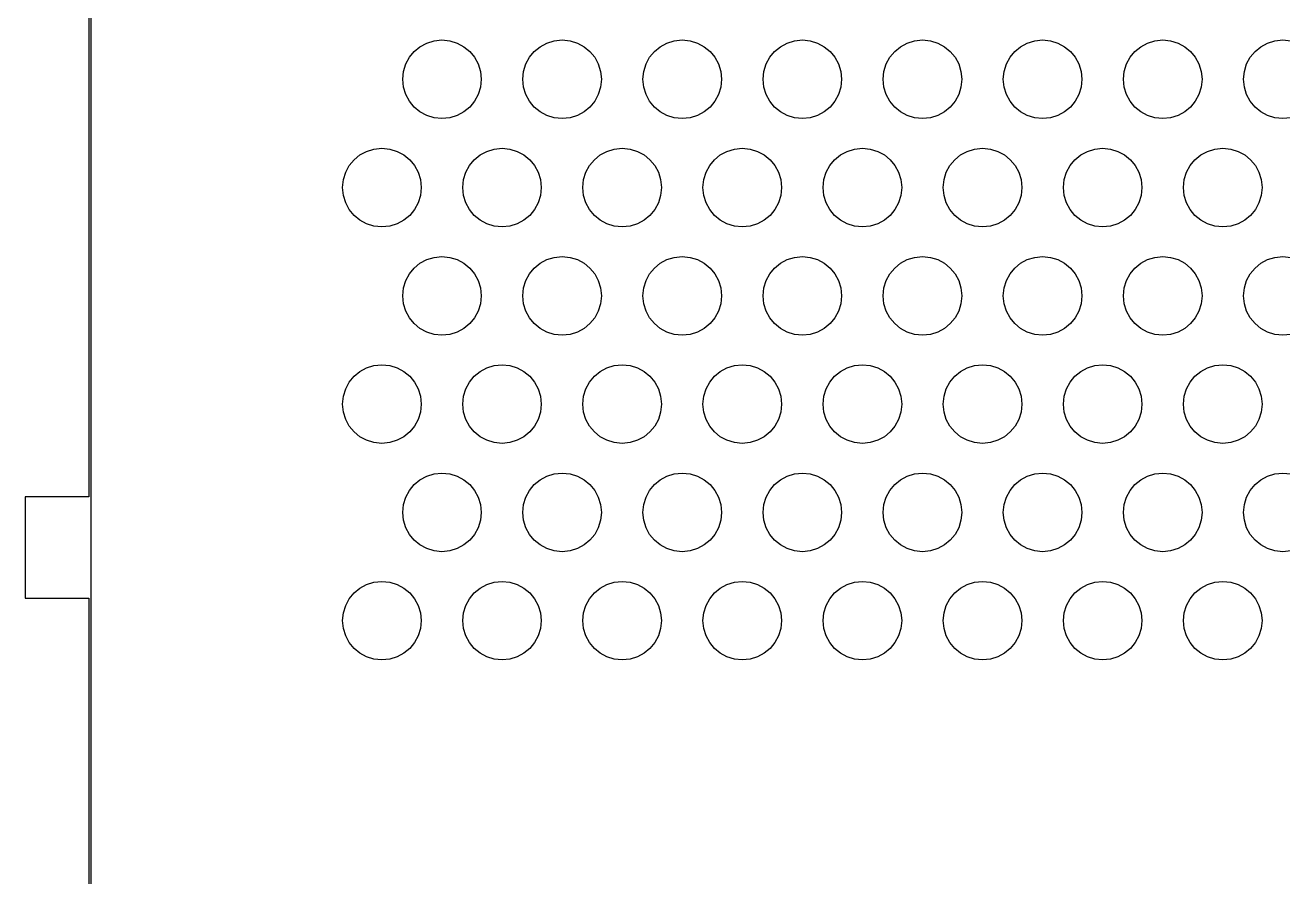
# Model space of a CAD drawing. Extents: x -3 to 115, y -3 to 173.
# Drawn here: x -2.9 to 56.1, y 94.1 to 134.1 of the extents above; entities that cross this region are included whole.
import ezdxf

# ---------------------------------------------------------------- set-up
doc = ezdxf.new("R2010")
doc.units = 0
doc.layers.get('0').update_dxf_attribs({"linetype": 'CONTINUOUS'})
doc.layers.add('Layer_1', color=7, linetype='CONTINUOUS')

msp = doc.modelspace()

# ---------------------------------------------------------------- linework, layer by layer
at = {"color": 6}
for points in [[(16.264328, 129.753834), (15.917649, 129.861809), (15.60408, 130.031902), (15.330693, 130.257417), (15.105324, 130.530707), (14.934994, 130.844134), (14.827206, 131.191002), (14.789891, 131.562717), (14.827206, 131.934912), (14.934994, 132.28178), (15.105324, 132.595205), (15.330693, 132.868497), (15.60408, 133.09401), (15.917649, 133.264577), (16.264328, 133.371601), (16.636186, 133.409348), (17.008521, 133.371601), (17.355201, 133.264577), (17.668721, 133.09401), (17.942156, 132.868497), (18.167526, 132.595205), (18.337807, 132.28178), (18.445117, 131.934912), (18.48291, 131.562717), (18.445117, 131.191002), (18.337807, 130.844134), (18.167526, 130.530707), (17.942156, 130.257417), (17.668721, 130.031902), (17.355201, 129.861809), (17.008521, 129.753834), (16.636186, 129.716566), (16.264328, 129.753834), (16.264328, 129.753834), (16.264328, 129.753834)], [(21.909127, 129.753834), (21.562448, 129.861809), (21.248879, 130.031902), (20.975492, 130.257417), (20.750123, 130.530707), (20.579793, 130.844134), (20.472006, 131.191002), (20.434691, 131.562717), (20.472006, 131.934912), (20.579793, 132.28178), (20.750123, 132.595205), (20.975492, 132.868497), (21.248879, 133.09401), (21.562448, 133.264577), (21.909127, 133.371601), (22.280985, 133.409348), (22.653321, 133.371601), (23, 133.264577), (23.31352, 133.09401), (23.586955, 132.868497), (23.812326, 132.595205), (23.982607, 132.28178), (24.089916, 131.934912), (24.12771, 131.562717), (24.089916, 131.191002), (23.982607, 130.844134), (23.812326, 130.530707), (23.586955, 130.257417), (23.31352, 130.031902), (23, 129.861809), (22.653321, 129.753834), (22.280985, 129.716566), (21.909127, 129.753834), (21.909127, 129.753834), (21.909127, 129.753834)], [(27.553927, 129.753834), (27.207248, 129.861809), (26.893679, 130.031902), (26.620292, 130.257417), (26.394923, 130.530707), (26.224593, 130.844134), (26.116805, 131.191002), (26.07949, 131.562717), (26.116805, 131.934912), (26.224593, 132.28178), (26.394923, 132.595205), (26.620292, 132.868497), (26.893679, 133.09401), (27.207248, 133.264577), (27.553927, 133.371601), (27.925784, 133.409348), (28.29812, 133.371601), (28.6448, 133.264577), (28.95832, 133.09401), (29.231755, 132.868497), (29.457125, 132.595205), (29.627406, 132.28178), (29.734716, 131.934912), (29.772509, 131.562717), (29.734716, 131.191002), (29.627406, 130.844134), (29.457125, 130.530707), (29.231755, 130.257417), (28.95832, 130.031902), (28.6448, 129.861809), (28.29812, 129.753834), (27.925784, 129.716566), (27.553927, 129.753834), (27.553927, 129.753834), (27.553927, 129.753834)], [(33.198726, 129.753834), (32.852047, 129.861809), (32.538478, 130.031902), (32.265091, 130.257417), (32.039722, 130.530707), (31.869392, 130.844134), (31.761605, 131.191002), (31.72429, 131.562717), (31.761605, 131.934912), (31.869392, 132.28178), (32.039722, 132.595205), (32.265091, 132.868497), (32.538478, 133.09401), (32.852047, 133.264577), (33.198726, 133.371601), (33.570584, 133.409348), (33.94292, 133.371601), (34.289599, 133.264577), (34.603119, 133.09401), (34.876554, 132.868497), (35.101925, 132.595205), (35.272206, 132.28178), (35.379515, 131.934912), (35.417309, 131.562717), (35.379515, 131.191002), (35.272206, 130.844134), (35.101925, 130.530707), (34.876554, 130.257417), (34.603119, 130.031902), (34.289599, 129.861809), (33.94292, 129.753834), (33.570584, 129.716566), (33.198726, 129.753834), (33.198726, 129.753834), (33.198726, 129.753834)], [(38.843526, 129.753834), (38.496847, 129.861809), (38.183278, 130.031902), (37.909891, 130.257417), (37.684522, 130.530707), (37.514192, 130.844134), (37.406404, 131.191002), (37.369089, 131.562717), (37.406404, 131.934912), (37.514192, 132.28178), (37.684522, 132.595205), (37.909891, 132.868497), (38.183278, 133.09401), (38.496847, 133.264577), (38.843526, 133.371601), (39.215383, 133.409348), (39.587719, 133.371601), (39.934398, 133.264577), (40.247919, 133.09401), (40.521354, 132.868497), (40.746724, 132.595205), (40.917005, 132.28178), (41.024315, 131.934912), (41.062108, 131.562717), (41.024315, 131.191002), (40.917005, 130.844134), (40.746724, 130.530707), (40.521354, 130.257417), (40.247919, 130.031902), (39.934398, 129.861809), (39.587719, 129.753834), (39.215383, 129.716566), (38.843526, 129.753834), (38.843526, 129.753834), (38.843526, 129.753834)], [(44.488325, 129.753834), (44.141646, 129.861809), (43.828077, 130.031902), (43.55469, 130.257417), (43.329321, 130.530707), (43.158991, 130.844134), (43.051204, 131.191002), (43.013889, 131.562717), (43.051204, 131.934912), (43.158991, 132.28178), (43.329321, 132.595205), (43.55469, 132.868497), (43.828077, 133.09401), (44.141646, 133.264577), (44.488325, 133.371601), (44.860183, 133.409348), (45.232519, 133.371601), (45.579198, 133.264577), (45.892718, 133.09401), (46.166153, 132.868497), (46.391524, 132.595205), (46.561805, 132.28178), (46.669114, 131.934912), (46.706908, 131.562717), (46.669114, 131.191002), (46.561805, 130.844134), (46.391524, 130.530707), (46.166153, 130.257417), (45.892718, 130.031902), (45.579198, 129.861809), (45.232519, 129.753834), (44.860183, 129.716566), (44.488325, 129.753834), (44.488325, 129.753834), (44.488325, 129.753834)], [(50.133125, 129.753834), (49.786446, 129.861809), (49.472877, 130.031902), (49.19949, 130.257417), (48.974121, 130.530707), (48.803791, 130.844134), (48.696004, 131.191002), (48.658689, 131.562717), (48.696004, 131.934912), (48.803791, 132.28178), (48.974121, 132.595205), (49.19949, 132.868497), (49.472877, 133.09401), (49.786446, 133.264577), (50.133125, 133.371601), (50.504983, 133.409348), (50.877319, 133.371601), (51.223998, 133.264577), (51.537518, 133.09401), (51.810953, 132.868497), (52.036324, 132.595205), (52.206605, 132.28178), (52.313914, 131.934912), (52.351708, 131.562717), (52.313914, 131.191002), (52.206605, 130.844134), (52.036324, 130.530707), (51.810953, 130.257417), (51.537518, 130.031902), (51.223998, 129.861809), (50.877319, 129.753834), (50.504983, 129.716566), (50.133125, 129.753834), (50.133125, 129.753834), (50.133125, 129.753834)], [(13.441928, 124.66732), (13.095249, 124.775295), (12.78168, 124.945388), (12.508293, 125.170903), (12.282924, 125.444193), (12.112594, 125.75762), (12.004806, 126.104488), (11.967491, 126.476203), (12.004806, 126.848398), (12.112594, 127.195266), (12.282924, 127.508691), (12.508293, 127.781984), (12.78168, 128.007496), (13.095249, 128.178063), (13.441928, 128.285087), (13.813786, 128.322834), (14.186121, 128.285087), (14.532801, 128.178063), (14.846321, 128.007496), (15.119756, 127.781984), (15.345126, 127.508691), (15.515407, 127.195266), (15.622717, 126.848398), (15.66051, 126.476203), (15.622717, 126.104488), (15.515407, 125.75762), (15.345126, 125.444193), (15.119756, 125.170903), (14.846321, 124.945388), (14.532801, 124.775295), (14.186121, 124.66732), (13.813786, 124.630052), (13.441928, 124.66732), (13.441928, 124.66732), (13.441928, 124.66732)], [(19.086727, 124.66732), (18.740048, 124.775295), (18.426479, 124.945388), (18.153092, 125.170903), (17.927723, 125.444193), (17.757393, 125.75762), (17.649606, 126.104488), (17.612291, 126.476203), (17.649606, 126.848398), (17.757393, 127.195266), (17.927723, 127.508691), (18.153092, 127.781984), (18.426479, 128.007496), (18.740048, 128.178063), (19.086727, 128.285087), (19.458585, 128.322834), (19.830921, 128.285087), (20.1776, 128.178063), (20.49112, 128.007496), (20.764555, 127.781984), (20.989926, 127.508691), (21.160207, 127.195266), (21.267516, 126.848398), (21.30531, 126.476203), (21.267516, 126.104488), (21.160207, 125.75762), (20.989926, 125.444193), (20.764555, 125.170903), (20.49112, 124.945388), (20.1776, 124.775295), (19.830921, 124.66732), (19.458585, 124.630052), (19.086727, 124.66732), (19.086727, 124.66732), (19.086727, 124.66732)], [(24.731527, 124.66732), (24.384848, 124.775295), (24.071279, 124.945388), (23.797892, 125.170903), (23.572523, 125.444193), (23.402193, 125.75762), (23.294405, 126.104488), (23.25709, 126.476203), (23.294405, 126.848398), (23.402193, 127.195266), (23.572523, 127.508691), (23.797892, 127.781984), (24.071279, 128.007496), (24.384848, 128.178063), (24.731527, 128.285087), (25.103384, 128.322834), (25.47572, 128.285087), (25.822399, 128.178063), (26.13592, 128.007496), (26.409355, 127.781984), (26.634725, 127.508691), (26.805006, 127.195266), (26.912316, 126.848398), (26.950109, 126.476203), (26.912316, 126.104488), (26.805006, 125.75762), (26.634725, 125.444193), (26.409355, 125.170903), (26.13592, 124.945388), (25.822399, 124.775295), (25.47572, 124.66732), (25.103384, 124.630052), (24.731527, 124.66732), (24.731527, 124.66732), (24.731527, 124.66732)], [(30.376326, 124.66732), (30.029647, 124.775295), (29.716078, 124.945388), (29.442691, 125.170903), (29.217322, 125.444193), (29.046992, 125.75762), (28.939205, 126.104488), (28.90189, 126.476203), (28.939205, 126.848398), (29.046992, 127.195266), (29.217322, 127.508691), (29.442691, 127.781984), (29.716078, 128.007496), (30.029647, 128.178063), (30.376326, 128.285087), (30.748184, 128.322834), (31.12052, 128.285087), (31.467199, 128.178063), (31.780719, 128.007496), (32.054154, 127.781984), (32.279525, 127.508691), (32.449806, 127.195266), (32.557115, 126.848398), (32.594909, 126.476203), (32.557115, 126.104488), (32.449806, 125.75762), (32.279525, 125.444193), (32.054154, 125.170903), (31.780719, 124.945388), (31.467199, 124.775295), (31.12052, 124.66732), (30.748184, 124.630052), (30.376326, 124.66732), (30.376326, 124.66732), (30.376326, 124.66732)], [(36.021126, 124.66732), (35.674447, 124.775295), (35.360878, 124.945388), (35.087491, 125.170903), (34.862121, 125.444193), (34.691792, 125.75762), (34.584004, 126.104488), (34.546689, 126.476203), (34.584004, 126.848398), (34.691792, 127.195266), (34.862121, 127.508691), (35.087491, 127.781984), (35.360878, 128.007496), (35.674447, 128.178063), (36.021126, 128.285087), (36.392983, 128.322834), (36.765319, 128.285087), (37.111998, 128.178063), (37.425519, 128.007496), (37.698954, 127.781984), (37.924324, 127.508691), (38.094605, 127.195266), (38.201915, 126.848398), (38.239708, 126.476203), (38.201915, 126.104488), (38.094605, 125.75762), (37.924324, 125.444193), (37.698954, 125.170903), (37.425519, 124.945388), (37.111998, 124.775295), (36.765319, 124.66732), (36.392983, 124.630052), (36.021126, 124.66732), (36.021126, 124.66732), (36.021126, 124.66732)], [(41.665925, 124.66732), (41.319246, 124.775295), (41.005677, 124.945388), (40.73229, 125.170903), (40.506921, 125.444193), (40.336591, 125.75762), (40.228804, 126.104488), (40.191489, 126.476203), (40.228804, 126.848398), (40.336591, 127.195266), (40.506921, 127.508691), (40.73229, 127.781984), (41.005677, 128.007496), (41.319246, 128.178063), (41.665925, 128.285087), (42.037783, 128.322834), (42.410119, 128.285087), (42.756798, 128.178063), (43.070318, 128.007496), (43.343753, 127.781984), (43.569124, 127.508691), (43.739405, 127.195266), (43.846714, 126.848398), (43.884508, 126.476203), (43.846714, 126.104488), (43.739405, 125.75762), (43.569124, 125.444193), (43.343753, 125.170903), (43.070318, 124.945388), (42.756798, 124.775295), (42.410119, 124.66732), (42.037783, 124.630052), (41.665925, 124.66732), (41.665925, 124.66732), (41.665925, 124.66732)], [(47.310725, 124.66732), (46.964046, 124.775295), (46.650477, 124.945388), (46.37709, 125.170903), (46.151721, 125.444193), (45.981391, 125.75762), (45.873604, 126.104488), (45.836289, 126.476203), (45.873604, 126.848398), (45.981391, 127.195266), (46.151721, 127.508691), (46.37709, 127.781984), (46.650477, 128.007496), (46.964046, 128.178063), (47.310725, 128.285087), (47.682583, 128.322834), (48.054919, 128.285087), (48.401598, 128.178063), (48.715118, 128.007496), (48.988553, 127.781984), (49.213924, 127.508691), (49.384205, 127.195266), (49.491514, 126.848398), (49.529308, 126.476203), (49.491514, 126.104488), (49.384205, 125.75762), (49.213924, 125.444193), (48.988553, 125.170903), (48.715118, 124.945388), (48.401598, 124.775295), (48.054919, 124.66732), (47.682583, 124.630052), (47.310725, 124.66732), (47.310725, 124.66732), (47.310725, 124.66732)], [(52.955525, 124.66732), (52.608846, 124.775295), (52.295277, 124.945388), (52.02189, 125.170903), (51.796521, 125.444193), (51.626191, 125.75762), (51.518404, 126.104488), (51.481089, 126.476203), (51.518404, 126.848398), (51.626191, 127.195266), (51.796521, 127.508691), (52.02189, 127.781984), (52.295277, 128.007496), (52.608846, 128.178063), (52.955525, 128.285087), (53.327383, 128.322834), (53.699719, 128.285087), (54.046398, 128.178063), (54.359918, 128.007496), (54.633353, 127.781984), (54.858724, 127.508691), (55.029005, 127.195266), (55.136314, 126.848398), (55.174108, 126.476203), (55.136314, 126.104488), (55.029005, 125.75762), (54.858724, 125.444193), (54.633353, 125.170903), (54.359918, 124.945388), (54.046398, 124.775295), (53.699719, 124.66732), (53.327383, 124.630052), (52.955525, 124.66732), (52.955525, 124.66732), (52.955525, 124.66732)], [(16.264328, 119.580814), (15.917649, 119.688789), (15.60408, 119.858882), (15.330693, 120.084397), (15.105323, 120.357687), (14.934993, 120.671115), (14.827206, 121.017983), (14.789891, 121.389698), (14.827206, 121.761892), (14.934993, 122.10876), (15.105323, 122.422185), (15.330693, 122.695478), (15.60408, 122.92099), (15.917649, 123.091557), (16.264328, 123.198581), (16.636185, 123.236328), (17.008521, 123.198581), (17.3552, 123.091557), (17.668721, 122.92099), (17.942155, 122.695478), (18.167526, 122.422185), (18.337807, 122.10876), (18.445117, 121.761892), (18.48291, 121.389698), (18.445117, 121.017983), (18.337807, 120.671115), (18.167526, 120.357687), (17.942155, 120.084397), (17.668721, 119.858882), (17.3552, 119.688789), (17.008521, 119.580814), (16.636185, 119.543547), (16.264328, 119.580814), (16.264328, 119.580814), (16.264328, 119.580814)], [(21.909127, 119.580814), (21.562448, 119.688789), (21.248879, 119.858882), (20.975492, 120.084397), (20.750123, 120.357687), (20.579793, 120.671115), (20.472005, 121.017983), (20.43469, 121.389698), (20.472005, 121.761892), (20.579793, 122.10876), (20.750123, 122.422185), (20.975492, 122.695478), (21.248879, 122.92099), (21.562448, 123.091557), (21.909127, 123.198581), (22.280985, 123.236328), (22.653321, 123.198581), (23, 123.091557), (23.31352, 122.92099), (23.586955, 122.695478), (23.812326, 122.422185), (23.982607, 122.10876), (24.089916, 121.761892), (24.12771, 121.389698), (24.089916, 121.017983), (23.982607, 120.671115), (23.812326, 120.357687), (23.586955, 120.084397), (23.31352, 119.858882), (23, 119.688789), (22.653321, 119.580814), (22.280985, 119.543547), (21.909127, 119.580814), (21.909127, 119.580814), (21.909127, 119.580814)], [(27.553927, 119.580814), (27.207248, 119.688789), (26.893679, 119.858882), (26.620292, 120.084397), (26.394922, 120.357687), (26.224592, 120.671115), (26.116805, 121.017983), (26.07949, 121.389698), (26.116805, 121.761892), (26.224592, 122.10876), (26.394922, 122.422185), (26.620292, 122.695478), (26.893679, 122.92099), (27.207248, 123.091557), (27.553927, 123.198581), (27.925784, 123.236328), (28.29812, 123.198581), (28.644799, 123.091557), (28.95832, 122.92099), (29.231754, 122.695478), (29.457125, 122.422185), (29.627406, 122.10876), (29.734715, 121.761892), (29.772509, 121.389698), (29.734715, 121.017983), (29.627406, 120.671115), (29.457125, 120.357687), (29.231754, 120.084397), (28.95832, 119.858882), (28.644799, 119.688789), (28.29812, 119.580814), (27.925784, 119.543547), (27.553927, 119.580814), (27.553927, 119.580814), (27.553927, 119.580814)], [(33.198726, 119.580814), (32.852047, 119.688789), (32.538478, 119.858882), (32.265091, 120.084397), (32.039722, 120.357687), (31.869392, 120.671115), (31.761604, 121.017983), (31.724289, 121.389698), (31.761604, 121.761892), (31.869392, 122.10876), (32.039722, 122.422185), (32.265091, 122.695478), (32.538478, 122.92099), (32.852047, 123.091557), (33.198726, 123.198581), (33.570584, 123.236328), (33.942919, 123.198581), (34.289599, 123.091557), (34.603119, 122.92099), (34.876554, 122.695478), (35.101925, 122.422185), (35.272206, 122.10876), (35.379515, 121.761892), (35.417308, 121.389698), (35.379515, 121.017983), (35.272206, 120.671115), (35.101925, 120.357687), (34.876554, 120.084397), (34.603119, 119.858882), (34.289599, 119.688789), (33.942919, 119.580814), (33.570584, 119.543547), (33.198726, 119.580814), (33.198726, 119.580814), (33.198726, 119.580814)], [(38.843525, 119.580814), (38.496847, 119.688789), (38.183278, 119.858882), (37.909891, 120.084397), (37.684521, 120.357687), (37.514191, 120.671115), (37.406404, 121.017983), (37.369089, 121.389698), (37.406404, 121.761892), (37.514191, 122.10876), (37.684521, 122.422185), (37.909891, 122.695478), (38.183278, 122.92099), (38.496847, 123.091557), (38.843525, 123.198581), (39.215383, 123.236328), (39.587719, 123.198581), (39.934398, 123.091557), (40.247919, 122.92099), (40.521353, 122.695478), (40.746724, 122.422185), (40.917005, 122.10876), (41.024314, 121.761892), (41.062108, 121.389698), (41.024314, 121.017983), (40.917005, 120.671115), (40.746724, 120.357687), (40.521353, 120.084397), (40.247919, 119.858882), (39.934398, 119.688789), (39.587719, 119.580814), (39.215383, 119.543547), (38.843525, 119.580814), (38.843525, 119.580814), (38.843525, 119.580814)], [(44.488326, 119.580814), (44.141647, 119.688789), (43.828078, 119.858882), (43.554691, 120.084397), (43.329321, 120.357687), (43.158991, 120.671115), (43.051204, 121.017983), (43.013889, 121.389698), (43.051204, 121.761892), (43.158991, 122.10876), (43.329321, 122.422185), (43.554691, 122.695478), (43.828078, 122.92099), (44.141647, 123.091557), (44.488326, 123.198581), (44.860183, 123.236328), (45.232519, 123.198581), (45.579198, 123.091557), (45.892719, 122.92099), (46.166153, 122.695478), (46.391524, 122.422185), (46.561805, 122.10876), (46.669114, 121.761892), (46.706908, 121.389698), (46.669114, 121.017983), (46.561805, 120.671115), (46.391524, 120.357687), (46.166153, 120.084397), (45.892719, 119.858882), (45.579198, 119.688789), (45.232519, 119.580814), (44.860183, 119.543547), (44.488326, 119.580814), (44.488326, 119.580814), (44.488326, 119.580814)], [(50.133126, 119.580814), (49.786447, 119.688789), (49.472878, 119.858882), (49.199491, 120.084397), (48.974121, 120.357687), (48.803791, 120.671115), (48.696004, 121.017983), (48.658689, 121.389698), (48.696004, 121.761892), (48.803791, 122.10876), (48.974121, 122.422185), (49.199491, 122.695478), (49.472878, 122.92099), (49.786447, 123.091557), (50.133126, 123.198581), (50.504983, 123.236328), (50.877319, 123.198581), (51.223998, 123.091557), (51.537519, 122.92099), (51.810953, 122.695478), (52.036324, 122.422185), (52.206605, 122.10876), (52.313915, 121.761892), (52.351708, 121.389698), (52.313915, 121.017983), (52.206605, 120.671115), (52.036324, 120.357687), (51.810953, 120.084397), (51.537519, 119.858882), (51.223998, 119.688789), (50.877319, 119.580814), (50.504983, 119.543547), (50.133126, 119.580814), (50.133126, 119.580814), (50.133126, 119.580814)], [(13.441928, 114.4943), (13.095249, 114.602275), (12.78168, 114.772368), (12.508293, 114.997883), (12.282924, 115.271173), (12.112594, 115.584601), (12.004806, 115.931469), (11.967491, 116.303184), (12.004806, 116.675378), (12.112594, 117.022246), (12.282924, 117.335671), (12.508293, 117.608964), (12.78168, 117.834476), (13.095249, 118.005043), (13.441928, 118.112067), (13.813786, 118.149814), (14.186121, 118.112067), (14.532801, 118.005043), (14.846321, 117.834476), (15.119756, 117.608964), (15.345126, 117.335671), (15.515407, 117.022246), (15.622717, 116.675378), (15.66051, 116.303184), (15.622717, 115.931469), (15.515407, 115.584601), (15.345126, 115.271173), (15.119756, 114.997883), (14.846321, 114.772368), (14.532801, 114.602275), (14.186121, 114.4943), (13.813786, 114.457033), (13.441928, 114.4943), (13.441928, 114.4943), (13.441928, 114.4943)], [(19.086727, 114.4943), (18.740048, 114.602275), (18.426479, 114.772368), (18.153092, 114.997883), (17.927723, 115.271173), (17.757393, 115.584601), (17.649606, 115.931469), (17.612291, 116.303184), (17.649606, 116.675378), (17.757393, 117.022246), (17.927723, 117.335671), (18.153092, 117.608964), (18.426479, 117.834476), (18.740048, 118.005043), (19.086727, 118.112067), (19.458585, 118.149814), (19.830921, 118.112067), (20.1776, 118.005043), (20.49112, 117.834476), (20.764555, 117.608964), (20.989926, 117.335671), (21.160207, 117.022246), (21.267516, 116.675378), (21.30531, 116.303184), (21.267516, 115.931469), (21.160207, 115.584601), (20.989926, 115.271173), (20.764555, 114.997883), (20.49112, 114.772368), (20.1776, 114.602275), (19.830921, 114.4943), (19.458585, 114.457033), (19.086727, 114.4943), (19.086727, 114.4943), (19.086727, 114.4943)], [(24.731527, 114.4943), (24.384848, 114.602275), (24.071279, 114.772368), (23.797892, 114.997883), (23.572523, 115.271173), (23.402193, 115.584601), (23.294405, 115.931469), (23.25709, 116.303184), (23.294405, 116.675378), (23.402193, 117.022246), (23.572523, 117.335671), (23.797892, 117.608964), (24.071279, 117.834476), (24.384848, 118.005043), (24.731527, 118.112067), (25.103384, 118.149814), (25.47572, 118.112067), (25.822399, 118.005043), (26.13592, 117.834476), (26.409355, 117.608964), (26.634725, 117.335671), (26.805006, 117.022246), (26.912316, 116.675378), (26.950109, 116.303184), (26.912316, 115.931469), (26.805006, 115.584601), (26.634725, 115.271173), (26.409355, 114.997883), (26.13592, 114.772368), (25.822399, 114.602275), (25.47572, 114.4943), (25.103384, 114.457033), (24.731527, 114.4943), (24.731527, 114.4943), (24.731527, 114.4943)], [(30.376326, 114.4943), (30.029647, 114.602275), (29.716078, 114.772368), (29.442691, 114.997883), (29.217322, 115.271173), (29.046992, 115.584601), (28.939205, 115.931469), (28.90189, 116.303184), (28.939205, 116.675378), (29.046992, 117.022246), (29.217322, 117.335671), (29.442691, 117.608964), (29.716078, 117.834476), (30.029647, 118.005043), (30.376326, 118.112067), (30.748184, 118.149814), (31.12052, 118.112067), (31.467199, 118.005043), (31.780719, 117.834476), (32.054154, 117.608964), (32.279525, 117.335671), (32.449806, 117.022246), (32.557115, 116.675378), (32.594909, 116.303184), (32.557115, 115.931469), (32.449806, 115.584601), (32.279525, 115.271173), (32.054154, 114.997883), (31.780719, 114.772368), (31.467199, 114.602275), (31.12052, 114.4943), (30.748184, 114.457033), (30.376326, 114.4943), (30.376326, 114.4943), (30.376326, 114.4943)], [(36.021126, 114.4943), (35.674447, 114.602275), (35.360878, 114.772368), (35.087491, 114.997883), (34.862121, 115.271173), (34.691792, 115.584601), (34.584004, 115.931469), (34.546689, 116.303184), (34.584004, 116.675378), (34.691792, 117.022246), (34.862121, 117.335671), (35.087491, 117.608964), (35.360878, 117.834476), (35.674447, 118.005043), (36.021126, 118.112067), (36.392983, 118.149814), (36.765319, 118.112067), (37.111998, 118.005043), (37.425519, 117.834476), (37.698954, 117.608964), (37.924324, 117.335671), (38.094605, 117.022246), (38.201915, 116.675378), (38.239708, 116.303184), (38.201915, 115.931469), (38.094605, 115.584601), (37.924324, 115.271173), (37.698954, 114.997883), (37.425519, 114.772368), (37.111998, 114.602275), (36.765319, 114.4943), (36.392983, 114.457033), (36.021126, 114.4943), (36.021126, 114.4943), (36.021126, 114.4943)], [(41.665925, 114.4943), (41.319246, 114.602275), (41.005677, 114.772368), (40.73229, 114.997883), (40.506921, 115.271173), (40.336591, 115.584601), (40.228804, 115.931469), (40.191489, 116.303184), (40.228804, 116.675378), (40.336591, 117.022246), (40.506921, 117.335671), (40.73229, 117.608964), (41.005677, 117.834476), (41.319246, 118.005043), (41.665925, 118.112067), (42.037783, 118.149814), (42.410119, 118.112067), (42.756798, 118.005043), (43.070318, 117.834476), (43.343753, 117.608964), (43.569124, 117.335671), (43.739405, 117.022246), (43.846714, 116.675378), (43.884508, 116.303184), (43.846714, 115.931469), (43.739405, 115.584601), (43.569124, 115.271173), (43.343753, 114.997883), (43.070318, 114.772368), (42.756798, 114.602275), (42.410119, 114.4943), (42.037783, 114.457033), (41.665925, 114.4943), (41.665925, 114.4943), (41.665925, 114.4943)], [(47.310725, 114.4943), (46.964046, 114.602275), (46.650477, 114.772368), (46.37709, 114.997883), (46.151721, 115.271173), (45.981391, 115.584601), (45.873604, 115.931469), (45.836289, 116.303184), (45.873604, 116.675378), (45.981391, 117.022246), (46.151721, 117.335671), (46.37709, 117.608964), (46.650477, 117.834476), (46.964046, 118.005043), (47.310725, 118.112067), (47.682583, 118.149814), (48.054919, 118.112067), (48.401598, 118.005043), (48.715118, 117.834476), (48.988553, 117.608964), (49.213924, 117.335671), (49.384205, 117.022246), (49.491514, 116.675378), (49.529308, 116.303184), (49.491514, 115.931469), (49.384205, 115.584601), (49.213924, 115.271173), (48.988553, 114.997883), (48.715118, 114.772368), (48.401598, 114.602275), (48.054919, 114.4943), (47.682583, 114.457033), (47.310725, 114.4943), (47.310725, 114.4943), (47.310725, 114.4943)], [(52.955525, 114.4943), (52.608846, 114.602275), (52.295277, 114.772368), (52.02189, 114.997883), (51.796521, 115.271173), (51.626191, 115.584601), (51.518404, 115.931469), (51.481089, 116.303184), (51.518404, 116.675378), (51.626191, 117.022246), (51.796521, 117.335671), (52.02189, 117.608964), (52.295277, 117.834476), (52.608846, 118.005043), (52.955525, 118.112067), (53.327383, 118.149814), (53.699719, 118.112067), (54.046398, 118.005043), (54.359918, 117.834476), (54.633353, 117.608964), (54.858724, 117.335671), (55.029005, 117.022246), (55.136314, 116.675378), (55.174108, 116.303184), (55.136314, 115.931469), (55.029005, 115.584601), (54.858724, 115.271173), (54.633353, 114.997883), (54.359918, 114.772368), (54.046398, 114.602275), (53.699719, 114.4943), (53.327383, 114.457033), (52.955525, 114.4943), (52.955525, 114.4943), (52.955525, 114.4943)], [(16.264328, 109.407789), (15.917649, 109.515765), (15.60408, 109.685857), (15.330693, 109.911373), (15.105323, 110.184663), (14.934993, 110.49809), (14.827206, 110.844958), (14.789891, 111.216673), (14.827206, 111.588868), (14.934993, 111.935736), (15.105323, 112.24916), (15.330693, 112.522453), (15.60408, 112.747966), (15.917649, 112.918532), (16.264328, 113.025557), (16.636185, 113.063304), (17.008521, 113.025557), (17.3552, 112.918532), (17.668721, 112.747966), (17.942155, 112.522453), (18.167526, 112.24916), (18.337807, 111.935736), (18.445117, 111.588868), (18.48291, 111.216673), (18.445117, 110.844958), (18.337807, 110.49809), (18.167526, 110.184663), (17.942155, 109.911373), (17.668721, 109.685857), (17.3552, 109.515765), (17.008521, 109.407789), (16.636185, 109.370522), (16.264328, 109.407789), (16.264328, 109.407789), (16.264328, 109.407789)], [(21.909127, 109.407789), (21.562448, 109.515765), (21.248879, 109.685857), (20.975492, 109.911373), (20.750123, 110.184663), (20.579793, 110.49809), (20.472005, 110.844958), (20.43469, 111.216673), (20.472005, 111.588868), (20.579793, 111.935736), (20.750123, 112.24916), (20.975492, 112.522453), (21.248879, 112.747966), (21.562448, 112.918532), (21.909127, 113.025557), (22.280985, 113.063304), (22.653321, 113.025557), (23, 112.918532), (23.31352, 112.747966), (23.586955, 112.522453), (23.812326, 112.24916), (23.982607, 111.935736), (24.089916, 111.588868), (24.12771, 111.216673), (24.089916, 110.844958), (23.982607, 110.49809), (23.812326, 110.184663), (23.586955, 109.911373), (23.31352, 109.685857), (23, 109.515765), (22.653321, 109.407789), (22.280985, 109.370522), (21.909127, 109.407789), (21.909127, 109.407789), (21.909127, 109.407789)], [(27.553927, 109.407789), (27.207248, 109.515765), (26.893679, 109.685857), (26.620292, 109.911373), (26.394922, 110.184663), (26.224592, 110.49809), (26.116805, 110.844958), (26.07949, 111.216673), (26.116805, 111.588868), (26.224592, 111.935736), (26.394922, 112.24916), (26.620292, 112.522453), (26.893679, 112.747966), (27.207248, 112.918532), (27.553927, 113.025557), (27.925784, 113.063304), (28.29812, 113.025557), (28.644799, 112.918532), (28.95832, 112.747966), (29.231754, 112.522453), (29.457125, 112.24916), (29.627406, 111.935736), (29.734715, 111.588868), (29.772509, 111.216673), (29.734715, 110.844958), (29.627406, 110.49809), (29.457125, 110.184663), (29.231754, 109.911373), (28.95832, 109.685857), (28.644799, 109.515765), (28.29812, 109.407789), (27.925784, 109.370522), (27.553927, 109.407789), (27.553927, 109.407789), (27.553927, 109.407789)], [(33.198726, 109.407789), (32.852047, 109.515765), (32.538478, 109.685857), (32.265091, 109.911373), (32.039722, 110.184663), (31.869392, 110.49809), (31.761604, 110.844958), (31.724289, 111.216673), (31.761604, 111.588868), (31.869392, 111.935736), (32.039722, 112.24916), (32.265091, 112.522453), (32.538478, 112.747966), (32.852047, 112.918532), (33.198726, 113.025557), (33.570584, 113.063304), (33.942919, 113.025557), (34.289599, 112.918532), (34.603119, 112.747966), (34.876554, 112.522453), (35.101925, 112.24916), (35.272206, 111.935736), (35.379515, 111.588868), (35.417308, 111.216673), (35.379515, 110.844958), (35.272206, 110.49809), (35.101925, 110.184663), (34.876554, 109.911373), (34.603119, 109.685857), (34.289599, 109.515765), (33.942919, 109.407789), (33.570584, 109.370522), (33.198726, 109.407789), (33.198726, 109.407789), (33.198726, 109.407789)], [(38.843525, 109.407789), (38.496847, 109.515765), (38.183278, 109.685857), (37.909891, 109.911373), (37.684521, 110.184663), (37.514191, 110.49809), (37.406404, 110.844958), (37.369089, 111.216673), (37.406404, 111.588868), (37.514191, 111.935736), (37.684521, 112.24916), (37.909891, 112.522453), (38.183278, 112.747966), (38.496847, 112.918532), (38.843525, 113.025557), (39.215383, 113.063304), (39.587719, 113.025557), (39.934398, 112.918532), (40.247919, 112.747966), (40.521353, 112.522453), (40.746724, 112.24916), (40.917005, 111.935736), (41.024314, 111.588868), (41.062108, 111.216673), (41.024314, 110.844958), (40.917005, 110.49809), (40.746724, 110.184663), (40.521353, 109.911373), (40.247919, 109.685857), (39.934398, 109.515765), (39.587719, 109.407789), (39.215383, 109.370522), (38.843525, 109.407789), (38.843525, 109.407789), (38.843525, 109.407789)], [(44.488326, 109.407789), (44.141647, 109.515765), (43.828078, 109.685857), (43.554691, 109.911373), (43.329321, 110.184663), (43.158991, 110.49809), (43.051204, 110.844958), (43.013889, 111.216673), (43.051204, 111.588868), (43.158991, 111.935736), (43.329321, 112.24916), (43.554691, 112.522453), (43.828078, 112.747966), (44.141647, 112.918532), (44.488326, 113.025557), (44.860183, 113.063304), (45.232519, 113.025557), (45.579198, 112.918532), (45.892719, 112.747966), (46.166153, 112.522453), (46.391524, 112.24916), (46.561805, 111.935736), (46.669114, 111.588868), (46.706908, 111.216673), (46.669114, 110.844958), (46.561805, 110.49809), (46.391524, 110.184663), (46.166153, 109.911373), (45.892719, 109.685857), (45.579198, 109.515765), (45.232519, 109.407789), (44.860183, 109.370522), (44.488326, 109.407789), (44.488326, 109.407789), (44.488326, 109.407789)], [(50.133126, 109.407789), (49.786447, 109.515765), (49.472878, 109.685857), (49.199491, 109.911373), (48.974121, 110.184663), (48.803791, 110.49809), (48.696004, 110.844958), (48.658689, 111.216673), (48.696004, 111.588868), (48.803791, 111.935736), (48.974121, 112.24916), (49.199491, 112.522453), (49.472878, 112.747966), (49.786447, 112.918532), (50.133126, 113.025557), (50.504983, 113.063304), (50.877319, 113.025557), (51.223998, 112.918532), (51.537519, 112.747966), (51.810953, 112.522453), (52.036324, 112.24916), (52.206605, 111.935736), (52.313915, 111.588868), (52.351708, 111.216673), (52.313915, 110.844958), (52.206605, 110.49809), (52.036324, 110.184663), (51.810953, 109.911373), (51.537519, 109.685857), (51.223998, 109.515765), (50.877319, 109.407789), (50.504983, 109.370522), (50.133126, 109.407789), (50.133126, 109.407789), (50.133126, 109.407789)], [(13.441928, 104.321275), (13.095249, 104.429251), (12.78168, 104.599343), (12.508293, 104.824859), (12.282924, 105.098149), (12.112594, 105.411576), (12.004806, 105.758444), (11.967491, 106.130159), (12.004806, 106.502354), (12.112594, 106.849222), (12.282924, 107.162646), (12.508293, 107.435939), (12.78168, 107.661452), (13.095249, 107.832018), (13.441928, 107.939043), (13.813786, 107.97679), (14.186121, 107.939043), (14.532801, 107.832018), (14.846321, 107.661452), (15.119756, 107.435939), (15.345126, 107.162646), (15.515407, 106.849222), (15.622717, 106.502354), (15.66051, 106.130159), (15.622717, 105.758444), (15.515407, 105.411576), (15.345126, 105.098149), (15.119756, 104.824859), (14.846321, 104.599343), (14.532801, 104.429251), (14.186121, 104.321275), (13.813786, 104.284008), (13.441928, 104.321275), (13.441928, 104.321275), (13.441928, 104.321275)], [(19.086727, 104.321275), (18.740048, 104.429251), (18.426479, 104.599343), (18.153092, 104.824859), (17.927723, 105.098149), (17.757393, 105.411576), (17.649606, 105.758444), (17.612291, 106.130159), (17.649606, 106.502354), (17.757393, 106.849222), (17.927723, 107.162646), (18.153092, 107.435939), (18.426479, 107.661452), (18.740048, 107.832018), (19.086727, 107.939043), (19.458585, 107.97679), (19.830921, 107.939043), (20.1776, 107.832018), (20.49112, 107.661452), (20.764555, 107.435939), (20.989926, 107.162646), (21.160207, 106.849222), (21.267516, 106.502354), (21.30531, 106.130159), (21.267516, 105.758444), (21.160207, 105.411576), (20.989926, 105.098149), (20.764555, 104.824859), (20.49112, 104.599343), (20.1776, 104.429251), (19.830921, 104.321275), (19.458585, 104.284008), (19.086727, 104.321275), (19.086727, 104.321275), (19.086727, 104.321275)], [(24.731527, 104.321275), (24.384848, 104.429251), (24.071279, 104.599343), (23.797892, 104.824859), (23.572523, 105.098149), (23.402193, 105.411576), (23.294405, 105.758444), (23.25709, 106.130159), (23.294405, 106.502354), (23.402193, 106.849222), (23.572523, 107.162646), (23.797892, 107.435939), (24.071279, 107.661452), (24.384848, 107.832018), (24.731527, 107.939043), (25.103384, 107.97679), (25.47572, 107.939043), (25.822399, 107.832018), (26.13592, 107.661452), (26.409355, 107.435939), (26.634725, 107.162646), (26.805006, 106.849222), (26.912316, 106.502354), (26.950109, 106.130159), (26.912316, 105.758444), (26.805006, 105.411576), (26.634725, 105.098149), (26.409355, 104.824859), (26.13592, 104.599343), (25.822399, 104.429251), (25.47572, 104.321275), (25.103384, 104.284008), (24.731527, 104.321275), (24.731527, 104.321275), (24.731527, 104.321275)], [(30.376326, 104.321275), (30.029647, 104.429251), (29.716078, 104.599343), (29.442691, 104.824859), (29.217322, 105.098149), (29.046992, 105.411576), (28.939205, 105.758444), (28.90189, 106.130159), (28.939205, 106.502354), (29.046992, 106.849222), (29.217322, 107.162646), (29.442691, 107.435939), (29.716078, 107.661452), (30.029647, 107.832018), (30.376326, 107.939043), (30.748184, 107.97679), (31.12052, 107.939043), (31.467199, 107.832018), (31.780719, 107.661452), (32.054154, 107.435939), (32.279525, 107.162646), (32.449806, 106.849222), (32.557115, 106.502354), (32.594909, 106.130159), (32.557115, 105.758444), (32.449806, 105.411576), (32.279525, 105.098149), (32.054154, 104.824859), (31.780719, 104.599343), (31.467199, 104.429251), (31.12052, 104.321275), (30.748184, 104.284008), (30.376326, 104.321275), (30.376326, 104.321275), (30.376326, 104.321275)], [(36.021126, 104.321275), (35.674447, 104.429251), (35.360878, 104.599343), (35.087491, 104.824859), (34.862121, 105.098149), (34.691792, 105.411576), (34.584004, 105.758444), (34.546689, 106.130159), (34.584004, 106.502354), (34.691792, 106.849222), (34.862121, 107.162646), (35.087491, 107.435939), (35.360878, 107.661452), (35.674447, 107.832018), (36.021126, 107.939043), (36.392983, 107.97679), (36.765319, 107.939043), (37.111998, 107.832018), (37.425519, 107.661452), (37.698954, 107.435939), (37.924324, 107.162646), (38.094605, 106.849222), (38.201915, 106.502354), (38.239708, 106.130159), (38.201915, 105.758444), (38.094605, 105.411576), (37.924324, 105.098149), (37.698954, 104.824859), (37.425519, 104.599343), (37.111998, 104.429251), (36.765319, 104.321275), (36.392983, 104.284008), (36.021126, 104.321275), (36.021126, 104.321275), (36.021126, 104.321275)], [(41.665925, 104.321275), (41.319246, 104.429251), (41.005677, 104.599343), (40.73229, 104.824859), (40.506921, 105.098149), (40.336591, 105.411576), (40.228804, 105.758444), (40.191489, 106.130159), (40.228804, 106.502354), (40.336591, 106.849222), (40.506921, 107.162646), (40.73229, 107.435939), (41.005677, 107.661452), (41.319246, 107.832018), (41.665925, 107.939043), (42.037783, 107.97679), (42.410119, 107.939043), (42.756798, 107.832018), (43.070318, 107.661452), (43.343753, 107.435939), (43.569124, 107.162646), (43.739405, 106.849222), (43.846714, 106.502354), (43.884508, 106.130159), (43.846714, 105.758444), (43.739405, 105.411576), (43.569124, 105.098149), (43.343753, 104.824859), (43.070318, 104.599343), (42.756798, 104.429251), (42.410119, 104.321275), (42.037783, 104.284008), (41.665925, 104.321275), (41.665925, 104.321275), (41.665925, 104.321275)], [(47.310725, 104.321275), (46.964046, 104.429251), (46.650477, 104.599343), (46.37709, 104.824859), (46.151721, 105.098149), (45.981391, 105.411576), (45.873604, 105.758444), (45.836289, 106.130159), (45.873604, 106.502354), (45.981391, 106.849222), (46.151721, 107.162646), (46.37709, 107.435939), (46.650477, 107.661452), (46.964046, 107.832018), (47.310725, 107.939043), (47.682583, 107.97679), (48.054919, 107.939043), (48.401598, 107.832018), (48.715118, 107.661452), (48.988553, 107.435939), (49.213924, 107.162646), (49.384205, 106.849222), (49.491514, 106.502354), (49.529308, 106.130159), (49.491514, 105.758444), (49.384205, 105.411576), (49.213924, 105.098149), (48.988553, 104.824859), (48.715118, 104.599343), (48.401598, 104.429251), (48.054919, 104.321275), (47.682583, 104.284008), (47.310725, 104.321275), (47.310725, 104.321275), (47.310725, 104.321275)], [(52.955525, 104.321275), (52.608846, 104.429251), (52.295277, 104.599343), (52.02189, 104.824859), (51.796521, 105.098149), (51.626191, 105.411576), (51.518404, 105.758444), (51.481089, 106.130159), (51.518404, 106.502354), (51.626191, 106.849222), (51.796521, 107.162646), (52.02189, 107.435939), (52.295277, 107.661452), (52.608846, 107.832018), (52.955525, 107.939043), (53.327383, 107.97679), (53.699719, 107.939043), (54.046398, 107.832018), (54.359918, 107.661452), (54.633353, 107.435939), (54.858724, 107.162646), (55.029005, 106.849222), (55.136314, 106.502354), (55.174108, 106.130159), (55.136314, 105.758444), (55.029005, 105.411576), (54.858724, 105.098149), (54.633353, 104.824859), (54.359918, 104.599343), (54.046398, 104.429251), (53.699719, 104.321275), (53.327383, 104.284008), (52.955525, 104.321275), (52.955525, 104.321275), (52.955525, 104.321275)]]:
    msp.add_lwpolyline(points, close=True, dxfattribs=at)
for points in [[(56.522119, 129.753834), (56.149783, 129.716566), (55.777925, 129.753834), (55.777925, 129.753834), (55.777925, 129.753834), (55.777925, 129.753834), (55.431246, 129.861809), (55.117677, 130.031902), (54.84429, 130.257417), (54.618921, 130.530707), (54.448591, 130.844134), (54.340804, 131.191002), (54.303489, 131.562717), (54.340804, 131.934912), (54.448591, 132.28178), (54.618921, 132.595205), (54.84429, 132.868497), (55.117677, 133.09401), (55.431246, 133.264577), (55.777925, 133.371601), (56.149783, 133.409348), (56.522119, 133.371601)], [(56.522116, 119.580814), (56.14978, 119.543547), (55.777923, 119.580814), (55.777923, 119.580814), (55.777923, 119.580814), (55.777923, 119.580814), (55.431244, 119.688789), (55.117675, 119.858882), (54.844288, 120.084397), (54.618919, 120.357687), (54.448589, 120.671115), (54.340801, 121.017983), (54.303486, 121.389698), (54.340801, 121.761892), (54.448589, 122.10876), (54.618919, 122.422185), (54.844288, 122.695478), (55.117675, 122.92099), (55.431244, 123.091557), (55.777923, 123.198581), (56.14978, 123.236328), (56.522116, 123.198581)], [(56.522116, 109.407789), (56.14978, 109.370522), (55.777923, 109.407789), (55.777923, 109.407789), (55.777923, 109.407789), (55.777923, 109.407789), (55.431244, 109.515765), (55.117675, 109.685857), (54.844288, 109.911373), (54.618919, 110.184663), (54.448589, 110.49809), (54.340801, 110.844958), (54.303486, 111.216673), (54.340801, 111.588868), (54.448589, 111.935736), (54.618919, 112.24916), (54.844288, 112.522453), (55.117675, 112.747966), (55.431244, 112.918532), (55.777923, 113.025557), (56.14978, 113.063304), (56.522116, 113.025557)]]:
    msp.add_lwpolyline(points, dxfattribs=at)
at = {"layer": 'Layer_1', "color": 1}
msp.add_lwpolyline([(68.054299, 170.551194), (44.05286, 170.551194), (44.05286, 173.402271), (39.052554, 173.402271), (39.052554, 170.551194), (15.05112, 170.551194), (15.05112, 173.402271), (10.05082, 173.402271), (10.05082, 170.551194), (0.05022, 170.551194), (0.05022, 161.047598), (-2.94996, 161.047598), (-2.94996, 156.295797), (0.05022, 156.295797), (0.05022, 111.945644), (-2.94996, 111.945644), (-2.94996, 107.193846), (0.05022, 107.193846), (0.05022, 62.843787)], dxfattribs=at)
at = {"layer": 'Layer_1', "color": 7}
msp.add_lwpolyline([(0.15, 170.149998), (112.150002, 170.149998), (112.150002, 0.150005), (0.15, 0.150005), (0.15, 170.149998)], close=True, dxfattribs=at)

doc.saveas('drawing.dxf')
